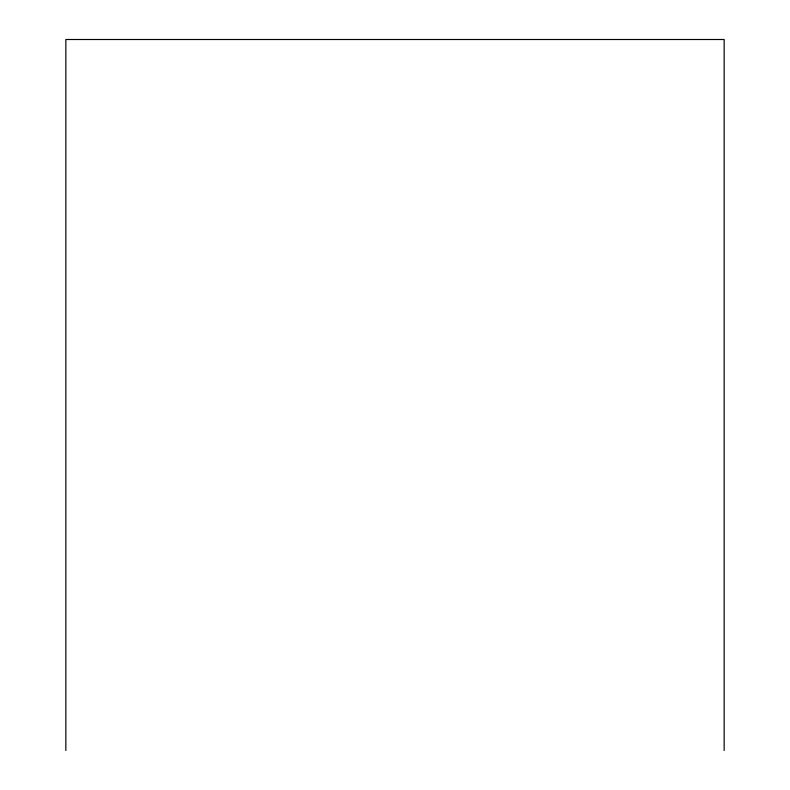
<?xml version="1.0" encoding="UTF-8"?>
<svg xmlns="http://www.w3.org/2000/svg" width="790" height="790" viewBox="0 0 790 790"><rect width="100%" height="100%" fill="white"/><g stroke="black" fill="none" stroke-linecap="round" stroke-linejoin="round"><path stroke-width="1.19" d="M724.154 750.5L724.154 39.5L65.847 39.5L65.847 750.5"/></g></svg>
